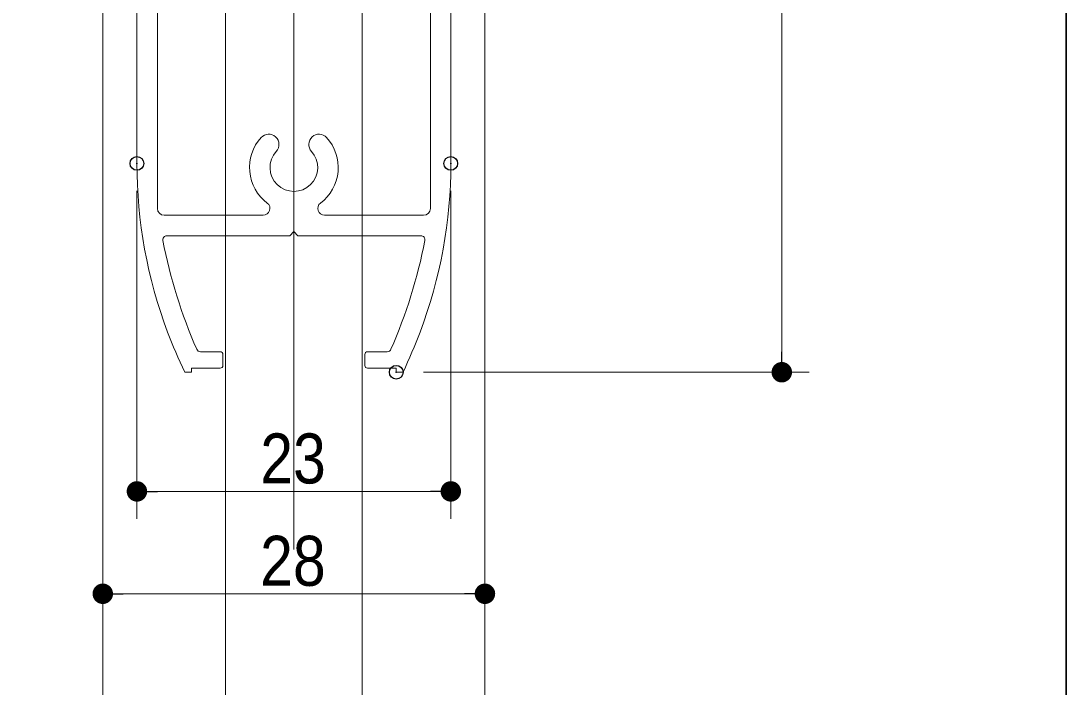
# Model space of a CAD drawing. Units: millimetres, scale not verified, with parts at other scales. Extents: x -6062 to 6062, y -3045 to 3045.
# Drawn here: x 1447 to 2212, y -335 to 153 of the extents above; entities that cross this region are included whole.
import ezdxf
from ezdxf.enums import TextEntityAlignment as Align

# ---------------------------------------------------------------- set-up
doc = ezdxf.new("R2010")
doc.units = ezdxf.units.MM
doc.header["$LTSCALE"] = 20
doc.header["$PDMODE"] = 32
doc.header["$PDSIZE"] = 10
for name, color, linetype, lineweight in [('0-0_1図面枠', 7, 'Continuous', 20), ('0-1_3一般', 7, 'Continuous', 15), ('0-2_2寸法-1', 7, 'Continuous', 15), ('0-3_0', 7, 'Continuous', 25)]:
    doc.layers.add(name, color=color, linetype=linetype, lineweight=lineweight)
doc.layers.add('0-4_Defpoints', color=7, linetype='Continuous')
doc.styles.add('ＭＳ Ｐゴシック', font='')
doc.styles.get('ＭＳ Ｐゴシック').set_extended_font_data('MS PGothic')

# ---------------------------------------------------------------- blocks, each defined once
blk = doc.blocks.new('グループ-2')
at = {"layer": '0-0_1図面枠', "lineweight": 35}
blk.add_lwpolyline([(-80000, 55400), (80000, 55400), (80000, -55400), (-80000, -55400)], close=True, dxfattribs=at)
blk = doc.blocks.new('図面枠')
at = {"layer": '0-0_1図面枠'}
blk.add_blockref('グループ-2', (0, 0), dxfattribs=at)
blk = doc.blocks.new('グループ-40')
at = {"layer": '0-1_3一般', "lineweight": 5}
for p, q in [((68683.9, 11128.5), (68683.9, -2871.5)), ((66383.9, 10820.4), (66383.9, 980)), ((70983.9, 10820.4), (70983.9, 980)), ((66683.9, 7385.4), (66683.9, 320.4)), ((70683.9, 7385.4), (70683.9, 320.4)), ((68233.9, 220.4), (66783.9, 220.4)), ((70583.9, 220.4), (69133.9, 220.4)), ((68623.9, -79.6), (66822.8, -79.6)), ((67315.8, -1779.6), (67603.9, -1779.6)), ((67643.9, -1819.6), (67643.9, -1979.6)), ((69723.9, -1819.6), (69723.9, -1979.6)), ((69763.9, -1779.6), (70051.9, -1779.6)), ((67183.9, -2079.6), (67083.9, -2079.6)), ((67183.9, -2019.6), (67183.9, -2079.6)), ((67603.9, -2019.6), (67183.9, -2019.6))]:
    blk.add_line(p, q, dxfattribs=at)
for points in [[(70545, -79.6), (68743.9, -79.6), (68683.9, -19.6), (68623.9, -79.6)], [(69763.9, -2019.6), (70183.9, -2019.6), (70183.9, -2079.6), (70283.9, -2079.6)]]:
    blk.add_lwpolyline(points, dxfattribs=at)
for centre, radius, start, end in [((68315.5, 1258.5), 150, 317.4576, 137.4576), ((69052.3, 1258.5), 150, 42.5424, 222.5424), ((68683.9, 920.4), 650, 137.4576, 233.1301), ((68683.9, 920.4), 650, 306.8699, 42.5424), ((68683.9, 920.4), 350, 137.4576, 42.5424), ((73383.9, 980), 7000, 180, 200.66323), ((63983.9, 980), 7000, 339.33677, 0), ((66783.9, 320.4), 100, 180, 270), ((68233.9, 320.4), 100, 270, 53.1301), ((69133.9, 320.4), 100, 126.8699, 270), ((70583.9, 320.4), 100, 270, 0), ((66822.8, -139.6), 60, 90, 191.11238), ((74319.6, 1332.9), 7700, 191.11238, 203.54944), ((63048.2, 1332.9), 7700, 336.45056, 348.88762), ((70545, -139.6), 60, 348.88762, 90), ((74319.6, 1332.9), 8000, 200.66323, 205.2495), ((63048.2, 1332.9), 8000, 334.7505, 339.33677), ((67315.8, -1719.6), 60, 203.54944, 270), ((67603.9, -1819.6), 40, 0, 90), ((69763.9, -1819.6), 40, 90, 180), ((70051.9, -1719.6), 60, 270, 336.45056), ((67603.9, -1979.6), 40, 270, 0), ((69763.9, -1979.6), 40, 180, 270)]:
    blk.add_arc(centre, radius, start, end, dxfattribs=at)
blk = doc.blocks.new('グループ-49')
at = {"layer": '0-1_3一般', "lineweight": 5}
for p, q in [((65883.9, -41100), (65883.9, 10920.4)), ((67683.9, -41100), (67683.9, 10920.4)), ((69683.9, 10920.4), (69683.9, -41100)), ((71483.9, 10920.4), (71483.9, -41100))]:
    blk.add_line(p, q, dxfattribs=at)
blk = doc.blocks.new('グループ-55')
at = {"layer": '0-1_3一般', "lineweight": 5}
for p, q in [((54683.9, 2880.4), (54683.9, -4679.6)), ((61683.9, 2880.4), (61683.9, -4679.6)), ((68683.9, 2880.4), (68683.9, -4679.6))]:
    blk.add_line(p, q, dxfattribs=at)
blk = doc.blocks.new('グループ-57')
at = {"layer": '0-1_3一般'}
for name in ['グループ-40', 'グループ-49', 'グループ-55']:
    blk.add_blockref(name, (0, 0), dxfattribs=at)
blk = doc.blocks.new('_Dot')
at = {"layer": '0-3_0'}
blk.add_line((-10, 0), (-20, 0), dxfattribs=at)
for points in [[(0, 0), (-10, 0), (-9.92, 1.25)], [(0, 0), (-9.92, -1.25), (-10, 0)], [(0, 0), (-9.92, 1.25), (-9.69, 2.49)], [(0, 0), (-9.69, -2.49), (-9.92, -1.25)], [(0, 0), (-9.69, 2.49), (-9.3, 3.68)], [(0, 0), (-9.3, -3.68), (-9.69, -2.49)], [(0, 0), (-9.3, 3.68), (-8.76, 4.82)], [(0, 0), (-8.76, -4.82), (-9.3, -3.68)], [(0, 0), (-8.76, 4.82), (-8.09, 5.88)], [(0, 0), (-8.09, -5.88), (-8.76, -4.82)], [(0, 0), (-8.09, 5.88), (-7.29, 6.85)], [(0, 0), (-7.29, -6.85), (-8.09, -5.88)], [(0, 0), (-7.29, 6.85), (-6.37, 7.71)], [(0, 0), (-6.37, -7.71), (-7.29, -6.85)], [(0, 0), (-6.37, 7.71), (-5.36, 8.44)], [(0, 0), (-5.36, -8.44), (-6.37, -7.71)], [(0, 0), (-5.36, 8.44), (-4.26, 9.05)], [(0, 0), (-4.26, -9.05), (-5.36, -8.44)], [(0, 0), (-4.26, 9.05), (-3.09, 9.51)], [(0, 0), (-3.09, -9.51), (-4.26, -9.05)], [(0, 0), (-3.09, 9.51), (-1.87, 9.82)], [(0, 0), (-1.87, -9.82), (-3.09, -9.51)], [(0, 0), (-1.87, 9.82), (-0.63, 9.98)], [(0, 0), (-0.63, -9.98), (-1.87, -9.82)], [(0, 0), (-0.63, 9.98), (0.63, 9.98)], [(0, 0), (0.63, -9.98), (-0.63, -9.98)], [(0, 0), (0.63, 9.98), (1.87, 9.82)], [(0, 0), (1.87, 9.82), (3.09, 9.51)], [(0, 0), (3.09, 9.51), (4.26, 9.05)], [(0, 0), (4.26, 9.05), (5.36, 8.44)], [(0, 0), (5.36, 8.44), (6.37, 7.71)], [(0, 0), (6.37, 7.71), (7.29, 6.85)], [(0, 0), (7.29, 6.85), (8.09, 5.88)], [(0, 0), (8.09, 5.88), (8.76, 4.82)], [(0, 0), (8.76, 4.82), (9.3, 3.68)], [(0, 0), (9.3, 3.68), (9.69, 2.49)], [(0, 0), (9.69, 2.49), (9.92, 1.25)], [(0, 0), (9.92, 1.25), (10, 0)], [(0, 0), (1.87, -9.82), (0.63, -9.98)], [(0, 0), (3.09, -9.51), (1.87, -9.82)], [(0, 0), (4.26, -9.05), (3.09, -9.51)], [(0, 0), (5.36, -8.44), (4.26, -9.05)], [(0, 0), (6.37, -7.71), (5.36, -8.44)], [(0, 0), (7.29, -6.85), (6.37, -7.71)], [(0, 0), (8.09, -5.88), (7.29, -6.85)], [(0, 0), (8.76, -4.82), (8.09, -5.88)], [(0, 0), (9.3, -3.68), (8.76, -4.82)], [(0, 0), (9.69, -2.49), (9.3, -3.68)], [(0, 0), (9.92, -1.25), (9.69, -2.49)], [(0, 0), (10, 0), (9.92, -1.25)]]:
    blk.add_solid(points, dxfattribs=at)

msp = doc.modelspace()

# ---------------------------------------------------------------- linework, layer by layer
at = {"layer": '0-2_2寸法-1'}
for p, q in [((2004.19, 531.01), (2004.19, -88.97)), ((1531.69, 29), (1531.69, -211.3)), ((1761.69, 29), (1761.69, -211.3)), ((1741.69, -103.98), (2024.19, -103.98)), ((1546.7, -191.3), (1746.69, -191.3)), ((1506.69, -246.3), (1506.89, -246.3)), ((1786.69, -246.3), (1786.89, -246.3)), ((1771.69, -266.3), (1521.7, -266.3))]:
    msp.add_line(p, q, dxfattribs=at)
at = {"layer": '0-4_Defpoints'}
for p in [(1531.69, 49), (1761.69, 49), (1721.69, -103.98), (2004.19, -103.98), (1761.69, -191.3), (1506.69, -266.3), (1786.69, -266.3)]:
    msp.add_point(p, dxfattribs=at)

# ---------------------------------------------------------------- block references
at = {"layer": '0-0_1図面枠', "xscale": 0.05, "yscale": 0.05}
msp.add_blockref('図面枠', (-1787.5, 0), dxfattribs=at)
at = {"layer": '0-1_3一般', "xscale": 0.05, "yscale": 0.05}
msp.add_blockref('グループ-57', (-1787.5, 0), dxfattribs=at)
at = {"layer": '0-2_2寸法-1', "xscale": 0.7503418, "yscale": 0.7503418}
for p, rotation in [((2004.19, -103.98), 270), ((1531.69, -191.3), 180), ((1506.69, -266.3), 180)]:
    msp.add_blockref('_Dot', p, dxfattribs=dict(at, rotation=rotation))
for p in [(1761.69, -191.3), (1786.69, -266.3)]:
    msp.add_blockref('_Dot', p, dxfattribs=at)

# ---------------------------------------------------------------- texts
at = {"layer": '0-2_2寸法-1', "style": 'ＭＳ Ｐゴシック', "width": 0.9}
for s, p in [('23', (1622.1, -196.48)), ('28', (1622, -271.48))]:
    msp.add_text(s, height=36.66, dxfattribs=at).set_placement(p, align=Align.BOTTOM_LEFT)

doc.saveas('drawing.dxf')
